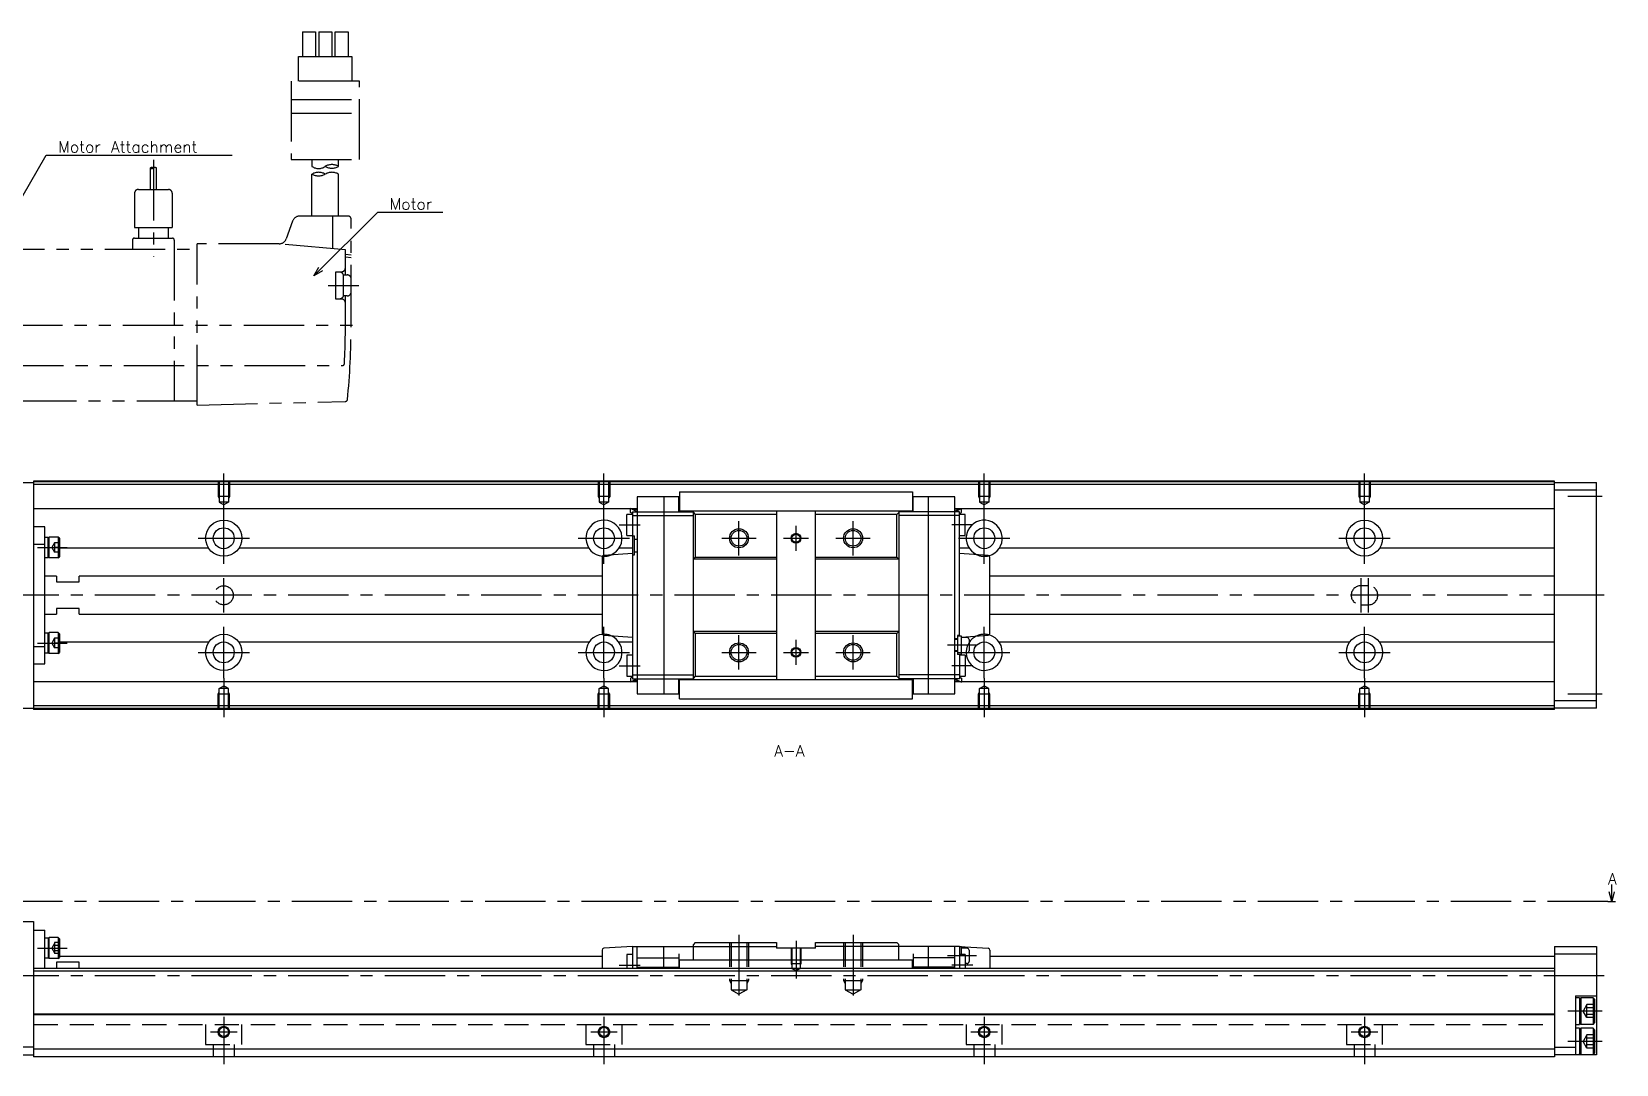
# Model space of a CAD drawing. Extents: x -2 to 651, y -8 to 279.
# Drawn here: x 234.3 to 651, y 8 to 279.5 of the extents above; entities that cross this region are included whole.
import ezdxf

# ---------------------------------------------------------------- set-up
doc = ezdxf.new("R2010")
doc.units = 0
doc.header["$LTSCALE"] = 0.5
for name, pattern in [('CENTER', [50.8, 31.75, -6.35, 6.35, -6.35]), ('DASHED', [19.05, 12.7, -6.35]), ('PHANTOM', [63.5, 31.75, -6.35, 6.35, -6.35, 6.35, -6.35])]:
    doc.linetypes.add(name, pattern=pattern)
for name, color, linetype in [('MSM_CENTER', 1, 'CENTER'), ('MSM_CONTINUOUS', 7, 'CONTINUOUS'), ('MSM_DASHED', 4, 'DASHED'), ('MSM_IMAGINARY', 6, 'PHANTOM'), ('MSM_NARROW', 5, 'CONTINUOUS'), ('MSM_PART_NUMBER', 7, 'CONTINUOUS')]:
    doc.layers.add(name, color=color, linetype=linetype)
doc.styles.get("Standard").update_dxf_attribs({"font": 'txt.shx', "height": 3, "bigfont": 'bigfont.shx'})

msp = doc.modelspace()

# ---------------------------------------------------------------- linework, layer by layer
at = {"layer": 'MSM_CENTER'}
for p, q in [((284.76, 153.09), (284.76, 163.3)), ((384.76, 153.09), (384.76, 163.3)), ((484.76, 153.09), (484.76, 163.3)), ((584.76, 153.09), (584.76, 163.3)), ((647.26, 157.3), (638.26, 157.3)), ((284.76, 139.55), (284.76, 153.05)), ((384.76, 139.55), (384.76, 153.05)), ((420.26, 141.8), (420.26, 150.8)), ((450.26, 141.8), (450.26, 150.8)), ((484.76, 139.55), (484.76, 153.05)), ((584.76, 139.55), (584.76, 153.05)), ((278.01, 146.3), (291.51, 146.3)), ((378.01, 146.3), (391.51, 146.3)), ((388.76, 149.8), (394.26, 149.8)), ((415.76, 146.3), (424.76, 146.3)), ((431.96, 146.3), (438.56, 146.3)), ((435.26, 143), (435.26, 149.6)), ((445.76, 146.3), (454.76, 146.3)), ((481.76, 149.8), (476.26, 149.8)), ((478.01, 146.3), (491.51, 146.3)), ((578.01, 146.3), (591.51, 146.3)), ((235.76, 143.86), (243.56, 143.86)), ((284.76, 126.8), (284.76, 135.8)), ((583.76, 135.8), (583.76, 126.8)), ((585.76, 135.8), (585.76, 126.8)), ((647.76, 131.3), (196.26, 131.3)), ((284.76, 109.55), (284.76, 123.05)), ((384.76, 109.55), (384.76, 123.05)), ((484.76, 109.55), (484.76, 123.05)), ((584.76, 109.55), (584.76, 123.05)), ((235.76, 118.74), (243.56, 118.74)), ((420.26, 111.8), (420.26, 120.8)), ((435.26, 113), (435.26, 119.6)), ((450.26, 111.8), (450.26, 120.8)), ((482.76, 118.2), (475.06, 118.2)), ((278.01, 116.3), (291.51, 116.3)), ((378.01, 116.3), (391.51, 116.3)), ((388.76, 112.8), (394.26, 112.8)), ((415.76, 116.3), (424.76, 116.3)), ((431.96, 116.3), (438.56, 116.3)), ((445.76, 116.3), (454.76, 116.3)), ((481.76, 112.8), (476.26, 112.8)), ((478.01, 116.3), (491.51, 116.3)), ((578.01, 116.3), (591.51, 116.3)), ((284.76, 109.51), (284.76, 99.3)), ((384.76, 109.51), (384.76, 99.3)), ((484.76, 109.51), (484.76, 99.3)), ((584.76, 109.51), (584.76, 99.3)), ((647.26, 105.3), (638.26, 105.3)), ((648.76, 50.8), (189.76, 50.8)), ((420.26, 42), (420.26, 24.41)), ((450.26, 42), (450.26, 24.41)), ((235.76, 38.55), (243.56, 38.55)), ((435.26, 40.5), (435.26, 30.54)), ((388.76, 34.1), (394.26, 34.1)), ((482.76, 36.5), (475.06, 36.5)), ((481.76, 34.1), (476.26, 34.1)), ((647.76, 31.3), (196.26, 31.3)), ((647.26, 22), (638.26, 22)), ((284.76, 20.5), (284.76, 8)), ((384.76, 20.5), (384.76, 8)), ((484.76, 20.5), (484.76, 8)), ((584.76, 20.5), (584.76, 8)), ((281.26, 16.5), (288.26, 16.5)), ((381.26, 16.5), (388.26, 16.5)), ((481.26, 16.5), (488.26, 16.5)), ((581.26, 16.5), (588.26, 16.5)), ((647.26, 14), (638.26, 14))]:
    msp.add_line(p, q, dxfattribs=at)
at = {"layer": 'MSM_CONTINUOUS'}
for p, q in [((219.76, 161), (234.76, 161)), ((634.76, 161.3), (234.76, 161.3)), ((234.76, 161.3), (234.76, 101.3)), ((634.76, 161.1), (234.76, 161.1)), ((634.76, 160.4), (234.76, 160.4)), ((404.66, 158.52), (465.86, 158.52)), ((404.66, 158.52), (404.66, 153.55)), ((465.86, 158.52), (465.86, 153.55)), ((634.76, 101.3), (634.76, 161.3)), ((634.76, 161), (645.76, 161)), ((634.76, 159), (645.76, 159)), ((645.76, 101.6), (645.76, 161)), ((393.46, 157.2), (393.46, 105.4)), ((404.46, 157.2), (393.46, 157.2)), ((400.46, 157.2), (400.46, 105.4)), ((404.46, 153.25), (404.46, 157.2)), ((466.06, 153.25), (466.06, 157.2)), ((477.06, 157.2), (466.06, 157.2)), ((470.06, 105.4), (470.06, 157.2)), ((477.06, 105.4), (477.06, 157.2)), ((391.76, 154.05), (234.76, 154.05)), ((390.76, 147.05), (390.76, 152.55)), ((392.26, 152.55), (390.76, 152.55)), ((393.46, 153.25), (391.76, 154.1)), ((391.76, 153.1), (391.76, 154.1)), ((392.26, 152.8), (391.76, 153.1)), ((393.46, 154.05), (391.86, 154.05)), ((393.46, 153.67), (391.96, 154.05)), ((392.26, 153.25), (392.26, 109.35)), ((392.26, 153.25), (408.26, 153.25)), ((392.26, 152.25), (408.26, 152.25)), ((404.46, 153.55), (466.06, 153.55)), ((408.26, 109.05), (408.26, 153.55)), ((408.26, 153.05), (408.76, 152.55)), ((430.16, 152.55), (408.76, 152.55)), ((408.76, 152.55), (408.76, 141.3)), ((430.16, 153.55), (430.16, 109.05)), ((440.36, 109.05), (440.36, 153.55)), ((461.76, 152.55), (440.36, 152.55)), ((461.76, 152.55), (462.26, 153.05)), ((461.76, 141.3), (461.76, 152.55)), ((462.26, 153.55), (462.26, 109.05)), ((478.26, 153.25), (462.26, 153.25)), ((478.26, 152.25), (462.26, 152.25)), ((477.06, 153.25), (478.76, 154.1)), ((634.76, 154.05), (477.06, 154.05)), ((478.66, 154.05), (477.06, 154.05)), ((477.06, 153.67), (478.56, 154.05)), ((478.26, 120.6), (478.26, 153.25)), ((478.26, 152.8), (478.76, 153.1)), ((479.76, 152.55), (478.26, 152.55)), ((478.76, 153.1), (478.76, 154.1)), ((479.76, 147.05), (479.76, 152.55)), ((237.76, 149.3), (234.76, 149.3)), ((237.76, 113.3), (237.76, 149.3)), ((238.56, 146.46), (237.76, 146.46)), ((238.56, 146.31), (238.86, 146.61)), ((238.56, 141.26), (238.56, 146.46)), ((238.86, 141.11), (238.86, 146.61)), ((241.26, 146.61), (238.86, 146.61)), ((241.26, 146.61), (241.26, 141.11)), ((241.56, 146.31), (241.26, 146.61)), ((241.56, 146.31), (241.56, 141.41)), ((390.76, 147.05), (392.26, 147.05)), ((392.26, 146.9), (392.76, 146.9)), ((392.76, 141.9), (392.76, 146.9)), ((392.76, 146.1), (393.46, 146.1)), ((478.26, 147.05), (479.76, 147.05)), ((234.76, 144.72), (237.76, 144.72)), ((280.81, 143.66), (241.56, 143.66)), ((380.81, 143.66), (288.71, 143.66)), ((392.26, 142.3), (384.73, 141.8)), ((392.26, 143.66), (388.71, 143.66)), ((392.26, 141.9), (392.76, 141.9)), ((392.76, 142.7), (393.46, 142.7)), ((480.81, 143.66), (478.26, 143.66)), ((485.79, 141.8), (478.26, 142.3)), ((580.81, 143.66), (488.71, 143.66)), ((634.76, 143.66), (588.71, 143.66)), ((237.76, 141.26), (238.56, 141.26)), ((238.56, 141.41), (238.86, 141.11)), ((241.26, 141.11), (238.86, 141.11)), ((241.26, 141.11), (241.56, 141.41)), ((384.26, 141.3), (384.26, 121.3)), ((408.76, 141.3), (408.26, 140.8)), ((430.16, 140.8), (408.26, 140.8)), ((408.76, 141.3), (430.16, 141.3)), ((440.36, 141.3), (461.76, 141.3)), ((462.26, 140.8), (440.36, 140.8)), ((462.26, 140.8), (461.76, 141.3)), ((486.26, 121.3), (486.26, 141.3)), ((240.76, 136.3), (237.76, 136.3)), ((240.76, 136.3), (240.76, 134.8)), ((240.76, 134.8), (246.76, 134.8)), ((384.26, 136.3), (246.76, 136.3)), ((246.76, 134.8), (246.76, 136.3)), ((634.76, 136.3), (486.26, 136.3)), ((237.76, 126.3), (240.76, 126.3)), ((246.76, 127.8), (240.76, 127.8)), ((240.76, 127.8), (240.76, 126.3)), ((246.76, 126.3), (246.76, 127.8)), ((246.76, 126.3), (384.26, 126.3)), ((486.26, 126.3), (634.76, 126.3)), ((238.56, 121.34), (237.76, 121.34)), ((238.56, 121.19), (238.86, 121.49)), ((238.56, 116.14), (238.56, 121.34)), ((238.86, 115.99), (238.86, 121.49)), ((241.26, 121.49), (238.86, 121.49)), ((241.26, 121.49), (241.26, 115.99)), ((241.56, 121.19), (241.26, 121.49)), ((241.56, 121.19), (241.56, 116.29)), ((430.16, 121.8), (408.26, 121.8)), ((408.26, 121.8), (408.76, 121.3)), ((430.16, 121.3), (408.76, 121.3)), ((408.76, 121.3), (408.76, 110.05)), ((462.26, 121.8), (440.36, 121.8)), ((461.76, 121.3), (440.36, 121.3)), ((461.76, 121.3), (462.26, 121.8)), ((461.76, 110.05), (461.76, 121.3)), ((234.76, 117.88), (237.76, 117.88)), ((280.81, 118.94), (241.56, 118.94)), ((380.81, 118.94), (288.71, 118.94)), ((384.73, 120.8), (392.26, 120.3)), ((392.26, 118.94), (388.71, 118.94)), ((477.76, 119.9), (477.06, 119.9)), ((477.76, 119.7), (477.06, 119.7)), ((477.76, 116.7), (477.06, 116.7)), ((478.26, 120.7), (477.76, 120.7)), ((477.76, 120.7), (477.76, 115.7)), ((478.76, 120.6), (477.76, 120.6)), ((478.76, 120.27), (485.8, 120.8)), ((478.76, 115.8), (478.76, 120.6)), ((480.26, 120.2), (478.76, 120.2)), ((480.76, 119.7), (480.76, 116.7)), ((580.81, 118.94), (488.71, 118.94)), ((634.76, 118.94), (588.71, 118.94)), ((234.76, 113.3), (237.76, 113.3)), ((237.76, 116.14), (238.56, 116.14)), ((238.56, 116.29), (238.86, 115.99)), ((241.26, 115.99), (238.86, 115.99)), ((241.26, 115.99), (241.56, 116.29)), ((390.76, 115.55), (390.76, 110.05)), ((392.26, 115.55), (390.76, 115.55)), ((477.76, 116.5), (477.06, 116.5)), ((477.76, 115.8), (478.76, 115.8)), ((478.26, 115.7), (477.76, 115.7)), ((478.26, 115.8), (478.26, 109.35)), ((479.76, 115.55), (478.26, 115.55)), ((480.26, 116.2), (478.76, 116.2)), ((479.76, 115.55), (479.76, 110.05)), ((391.76, 108.55), (234.76, 108.55)), ((390.76, 110.05), (392.26, 110.05)), ((392.26, 109.8), (391.76, 109.5)), ((391.76, 109.5), (391.76, 108.5)), ((393.46, 109.35), (391.76, 108.5)), ((393.46, 108.55), (391.86, 108.55)), ((393.46, 108.92), (391.96, 108.55)), ((392.26, 110.35), (408.26, 110.35)), ((392.26, 109.35), (408.26, 109.35)), ((404.46, 105.4), (404.46, 109.35)), ((466.06, 109.05), (404.46, 109.05)), ((404.66, 104.08), (404.66, 109.05)), ((408.76, 110.05), (408.26, 109.55)), ((408.76, 110.05), (430.16, 110.05)), ((440.36, 110.05), (461.76, 110.05)), ((462.26, 109.55), (461.76, 110.05)), ((478.26, 110.35), (462.26, 110.35)), ((478.26, 109.35), (462.26, 109.35)), ((465.86, 104.08), (465.86, 109.05)), ((466.06, 109.35), (466.06, 105.4)), ((477.06, 109.35), (478.76, 108.5)), ((477.06, 108.92), (478.56, 108.55)), ((634.76, 108.55), (477.06, 108.55)), ((478.66, 108.55), (477.06, 108.55)), ((478.26, 110.05), (479.76, 110.05)), ((478.26, 109.8), (478.76, 109.5)), ((478.76, 109.5), (478.76, 108.5)), ((393.46, 105.4), (404.46, 105.4)), ((404.66, 106.55), (404.46, 106.55)), ((466.06, 106.55), (465.86, 106.55)), ((466.06, 105.4), (477.06, 105.4)), ((219.76, 101.6), (234.76, 101.6)), ((634.76, 102.2), (234.76, 102.2)), ((634.76, 101.5), (234.76, 101.5)), ((634.76, 101.3), (234.76, 101.3)), ((404.66, 104.08), (465.86, 104.08)), ((645.76, 103.6), (634.76, 103.6)), ((645.76, 101.6), (634.76, 101.6)), ((649.76, 50.8), (649.76, 55.26)), ((648.76, 50.8), (650.76, 50.8)), ((649.76, 50.8), (649.09, 53.3)), ((650.43, 53.3), (649.76, 50.8)), ((222.76, 45.5), (234.76, 45.5)), ((234.76, 45.5), (234.76, 10)), ((234.76, 43.3), (237.76, 43.3)), ((237.76, 33.2), (237.76, 43.3)), ((238.56, 41.15), (237.76, 41.15)), ((238.56, 41), (238.86, 41.3)), ((238.56, 41.15), (238.56, 35.95)), ((238.86, 35.8), (238.86, 41.3)), ((241.26, 41.3), (238.86, 41.3)), ((241.26, 41.3), (241.26, 35.8)), ((241.56, 41), (241.26, 41.3)), ((241.56, 41), (241.56, 36.1)), ((384.26, 38.03), (384.26, 33.2)), ((392.26, 39), (384.73, 38.53)), ((392.26, 39), (430.16, 39)), ((392.26, 39), (392.26, 33.2)), ((393.46, 33.2), (393.46, 39)), ((400.46, 33.2), (400.46, 39)), ((408.76, 40), (408.26, 39.5)), ((408.26, 35.4), (408.26, 39.5)), ((408.76, 40), (430.16, 40)), ((430.16, 40), (430.16, 38.5)), ((440.36, 38.5), (430.16, 38.5)), ((440.36, 40), (461.76, 40)), ((440.36, 38.5), (440.36, 40)), ((478.26, 39), (440.36, 39)), ((462.26, 39.5), (461.76, 40)), ((462.26, 35.4), (462.26, 39.5)), ((470.06, 33.2), (470.06, 39)), ((477.06, 33.2), (477.06, 39)), ((478.26, 39), (485.79, 38.53)), ((478.26, 39), (478.26, 33.2)), ((478.76, 38.9), (478.26, 38.9)), ((478.76, 36.85), (478.76, 38.9)), ((480.26, 38.5), (478.76, 38.5)), ((480.76, 38), (480.76, 35)), ((486.26, 38.03), (486.26, 33.2)), ((634.76, 39), (634.76, 10)), ((634.76, 39), (645.76, 39)), ((645.76, 39), (645.76, 10.5)), ((237.76, 35.95), (238.56, 35.95)), ((238.56, 36.1), (238.86, 35.8)), ((241.26, 35.8), (238.86, 35.8)), ((246.76, 34.87), (240.76, 34.87)), ((240.76, 34.87), (240.76, 33.2)), ((241.26, 35.8), (241.56, 36.1)), ((384.26, 36.3), (241.56, 36.3)), ((246.76, 33.2), (246.76, 34.87)), ((390.76, 36.85), (390.76, 33.2)), ((392.26, 36.85), (390.76, 36.85)), ((393.46, 36), (404.46, 36)), ((393.46, 33.5), (404.46, 33.5)), ((404.46, 37), (404.46, 33.2)), ((404.66, 35.1), (404.46, 35.1)), ((404.66, 34.3), (404.46, 34.3)), ((465.86, 35.4), (404.66, 35.4)), ((404.66, 33.2), (404.66, 35.4)), ((465.86, 33.2), (465.86, 35.4)), ((466.06, 35.1), (465.86, 35.1)), ((466.06, 34.3), (465.86, 34.3)), ((466.06, 37), (466.06, 33.2)), ((477.06, 36), (466.06, 36)), ((477.06, 33.5), (466.06, 33.5)), ((479.76, 36.85), (478.26, 36.85)), ((479.76, 36.85), (479.76, 33.2)), ((480.26, 34.5), (479.76, 34.5)), ((634.76, 36.3), (486.26, 36.3)), ((634.76, 37), (645.76, 37)), ((634.76, 33.2), (234.76, 33.2)), ((634.76, 32.5), (234.76, 32.5)), ((640.26, 26), (645.76, 26)), ((640.26, 26), (640.26, 10.5)), ((641.26, 25.5), (640.26, 25.5)), ((641.26, 25.5), (641.26, 18.5)), ((641.26, 25.1), (641.66, 25.5)), ((644.86, 25.5), (641.66, 25.5)), ((641.66, 25.5), (641.66, 18.5)), ((644.86, 25.5), (644.86, 18.5)), ((645.26, 25.1), (644.86, 25.5)), ((645.26, 25.1), (645.26, 18.9)), ((634.76, 21.2), (234.76, 21.2)), ((634.76, 21), (234.76, 21)), ((640.26, 18.5), (641.26, 18.5)), ((641.26, 17.5), (640.26, 17.5)), ((641.66, 18.5), (641.26, 18.9)), ((641.26, 17.5), (641.26, 10.5)), ((641.26, 17.1), (641.66, 17.5)), ((644.86, 18.5), (641.66, 18.5)), ((644.86, 17.5), (641.66, 17.5)), ((641.66, 17.5), (641.66, 10.5)), ((644.86, 18.5), (645.26, 18.9)), ((644.86, 17.5), (644.86, 10.5)), ((645.26, 17.1), (644.86, 17.5)), ((645.26, 17.1), (645.26, 10.9)), ((234.76, 12.5), (225.26, 12.5)), ((225.26, 10.5), (234.76, 10.5)), ((634.76, 12), (234.76, 12)), ((634.76, 10), (234.76, 10)), ((634.76, 12.5), (640.26, 12.5)), ((645.76, 10.5), (634.76, 10.5)), ((641.66, 10.5), (641.26, 10.9)), ((644.86, 10.5), (645.26, 10.9))]:
    msp.add_line(p, q, dxfattribs=at)
for centre, radius in [((284.76, 146.3), 4.75), ((584.76, 146.3), 4.75), ((284.76, 146.3), 2.75), ((384.76, 146.3), 2.75), ((420.26, 146.3), 2.07), ((435.26, 146.3), 1.06), ((450.26, 146.3), 2.07), ((484.76, 146.3), 2.75), ((584.76, 146.3), 2.75), ((284.76, 116.3), 4.75), ((584.76, 116.3), 4.75), ((284.76, 116.3), 2.75), ((384.76, 116.3), 2.75), ((420.26, 116.3), 2.07), ((435.26, 116.3), 1.06), ((450.26, 116.3), 2.07), ((484.76, 116.3), 2.75), ((584.76, 116.3), 2.75), ((284.76, 16.5), 1.23), ((384.76, 16.5), 1.23), ((484.76, 16.5), 1.23), ((584.76, 16.5), 1.23)]:
    msp.add_circle(centre, radius, dxfattribs=at)
for centre, radius, start, end in [((384.76, 146.3), 4.75, 292.8515, 264.915), ((484.76, 146.3), 4.75, 285.4648, 244.8297), ((384.76, 141.3), 0.5, 93.8066, 180), ((485.76, 141.3), 0.5, 0, 86.1934), ((384.76, 116.3), 4.75, 95.085, 67.1486), ((384.76, 121.3), 0.5, 180, 266.1934), ((484.76, 116.3), 4.75, 181.2063, 74.5302), ((485.76, 121.3), 0.5, 274.3133, 0), ((480.26, 119.7), 0.5, 0, 90), ((480.26, 116.7), 0.5, 270, 0), ((484.76, 116.3), 4.75, 116.081, 147.3631), ((384.76, 38.03), 0.5, 93.5763, 180), ((480.26, 38), 0.5, 0, 90), ((485.76, 38.03), 0.5, 0, 86.4237), ((480.26, 35), 0.5, 270, 0)]:
    msp.add_arc(centre, radius, start, end, dxfattribs=at)
at = {"layer": 'MSM_DASHED'}
for p, q in [((283.26, 161.3), (283.26, 157.3)), ((283.53, 161.3), (283.53, 155.8)), ((285.99, 161.3), (285.99, 155.8)), ((286.26, 161.3), (286.26, 157.3)), ((383.26, 161.3), (383.26, 157.3)), ((383.53, 161.3), (383.53, 155.8)), ((385.99, 161.3), (385.99, 155.8)), ((386.26, 161.3), (386.26, 157.3)), ((483.26, 161.3), (483.26, 157.3)), ((483.53, 161.3), (483.53, 155.8)), ((485.99, 161.3), (485.99, 155.8)), ((486.26, 161.3), (486.26, 157.3)), ((583.26, 161.3), (583.26, 157.3)), ((583.53, 161.3), (583.53, 155.8)), ((585.99, 161.3), (585.99, 155.8)), ((586.26, 161.3), (586.26, 157.3)), ((286.26, 157.3), (283.26, 157.3)), ((283.26, 157.3), (283.53, 156.83)), ((285.99, 155.8), (283.53, 155.8)), ((283.53, 155.8), (284.76, 155.09)), ((285.99, 155.8), (284.76, 155.09)), ((286.26, 157.3), (285.99, 156.83)), ((386.26, 157.3), (383.26, 157.3)), ((383.26, 157.3), (383.53, 156.83)), ((383.53, 155.8), (384.76, 155.09)), ((385.99, 155.8), (383.53, 155.8)), ((385.99, 155.8), (384.76, 155.09)), ((386.26, 157.3), (385.99, 156.83)), ((483.26, 157.3), (483.53, 156.83)), ((486.26, 157.3), (483.26, 157.3)), ((485.99, 155.8), (483.53, 155.8)), ((483.53, 155.8), (484.76, 155.09)), ((485.99, 155.8), (484.76, 155.09)), ((486.26, 157.3), (485.99, 156.83)), ((586.26, 157.3), (583.26, 157.3)), ((583.26, 157.3), (583.53, 156.83)), ((583.53, 155.8), (584.76, 155.09)), ((585.99, 155.8), (583.53, 155.8)), ((585.99, 155.8), (584.76, 155.09)), ((586.26, 157.3), (585.99, 156.83)), ((240.26, 145.11), (239.54, 143.86)), ((239.54, 143.86), (240.26, 142.61)), ((240.26, 145.11), (240.26, 142.61)), ((241.56, 145.11), (240.26, 145.11)), ((241.56, 143.86), (240.26, 143.86)), ((241.56, 142.61), (240.26, 142.61)), ((585.76, 133.8), (583.76, 133.8)), ((583.76, 128.8), (585.76, 128.8)), ((240.26, 119.99), (239.54, 118.74)), ((239.54, 118.74), (240.26, 117.49)), ((241.56, 119.99), (240.26, 119.99)), ((240.26, 119.99), (240.26, 117.49)), ((241.56, 118.74), (240.26, 118.74)), ((241.56, 117.49), (240.26, 117.49)), ((283.26, 105.3), (283.53, 105.77)), ((283.26, 101.3), (283.26, 105.3)), ((286.26, 105.3), (283.26, 105.3)), ((283.53, 106.8), (284.76, 107.51)), ((283.53, 101.3), (283.53, 106.8)), ((285.99, 106.8), (283.53, 106.8)), ((285.99, 106.8), (284.76, 107.51)), ((285.99, 101.3), (285.99, 106.8)), ((286.26, 105.3), (285.99, 105.77)), ((286.26, 101.3), (286.26, 105.3)), ((383.26, 105.3), (383.53, 105.77)), ((383.26, 101.3), (383.26, 105.3)), ((386.26, 105.3), (383.26, 105.3)), ((383.53, 106.8), (384.76, 107.51)), ((383.53, 101.3), (383.53, 106.8)), ((385.99, 106.8), (383.53, 106.8)), ((385.99, 106.8), (384.76, 107.51)), ((385.99, 101.3), (385.99, 106.8)), ((386.26, 105.3), (385.99, 105.77)), ((386.26, 101.3), (386.26, 105.3)), ((483.26, 105.3), (483.53, 105.77)), ((483.26, 101.3), (483.26, 105.3)), ((486.26, 105.3), (483.26, 105.3)), ((483.53, 106.8), (484.76, 107.51)), ((483.53, 101.3), (483.53, 106.8)), ((485.99, 106.8), (483.53, 106.8)), ((485.99, 106.8), (484.76, 107.51)), ((485.99, 101.3), (485.99, 106.8)), ((486.26, 105.3), (485.99, 105.77)), ((486.26, 101.3), (486.26, 105.3)), ((583.26, 105.3), (583.53, 105.77)), ((583.26, 101.3), (583.26, 105.3)), ((586.26, 105.3), (583.26, 105.3)), ((583.53, 106.8), (584.76, 107.51)), ((583.53, 101.3), (583.53, 106.8)), ((585.99, 106.8), (583.53, 106.8)), ((585.99, 106.8), (584.76, 107.51)), ((585.99, 101.3), (585.99, 106.8)), ((586.26, 105.3), (585.99, 105.77)), ((586.26, 101.3), (586.26, 105.3)), ((240.26, 39.8), (239.54, 38.55)), ((239.54, 38.55), (240.26, 37.3)), ((240.26, 39.99), (240.26, 37.11)), ((241.56, 39.99), (240.26, 39.99)), ((241.56, 39.27), (240.26, 39.27)), ((241.56, 37.83), (240.26, 37.83)), ((417.76, 40), (417.76, 30)), ((418.19, 40), (418.19, 27.6)), ((422.33, 40), (422.33, 27.6)), ((422.76, 40), (422.76, 30)), ((433.96, 38.5), (433.96, 34.5)), ((434.2, 38.5), (434.2, 33.15)), ((436.32, 38.5), (436.32, 33.15)), ((436.56, 38.5), (436.56, 34.5)), ((447.76, 40), (447.76, 30)), ((448.19, 40), (448.19, 27.6)), ((452.33, 40), (452.33, 27.6)), ((452.76, 40), (452.76, 30)), ((241.56, 37.11), (240.26, 37.11)), ((433.96, 34.5), (436.56, 34.5)), ((433.96, 34.5), (434.2, 34.08)), ((436.56, 34.5), (436.32, 34.08)), ((417.76, 30), (422.76, 30)), ((417.76, 30), (418.19, 29.25)), ((422.76, 30), (422.33, 29.25)), ((434.2, 33.15), (436.32, 33.15)), ((434.2, 33.15), (435.26, 32.54)), ((436.32, 33.15), (435.26, 32.54)), ((447.76, 30), (448.19, 29.25)), ((447.76, 30), (452.76, 30)), ((452.76, 30), (452.33, 29.25)), ((418.19, 27.6), (422.33, 27.6)), ((418.19, 27.6), (420.26, 26.41)), ((422.33, 27.6), (420.26, 26.41)), ((448.19, 27.6), (450.26, 26.41)), ((448.19, 27.6), (452.33, 27.6)), ((452.33, 27.6), (450.26, 26.41)), ((643.26, 23.73), (642.26, 22)), ((643.26, 20.27), (642.26, 22)), ((645.26, 23.73), (643.26, 23.73)), ((643.26, 20.27), (643.26, 23.73)), ((645.26, 22.87), (643.26, 22.87)), ((645.26, 21.13), (643.26, 21.13)), ((234.76, 18.5), (634.76, 18.5)), ((280.01, 18.5), (280.01, 13.2)), ((289.51, 13.2), (289.51, 18.5)), ((380.01, 18.5), (380.01, 13.2)), ((389.51, 13.2), (389.51, 18.5)), ((480.01, 18.5), (480.01, 13.2)), ((489.51, 13.2), (489.51, 18.5)), ((580.01, 18.5), (580.01, 13.2)), ((589.51, 13.2), (589.51, 18.5)), ((645.26, 20.27), (643.26, 20.27)), ((280.01, 13.2), (289.51, 13.2)), ((282.01, 13.2), (282.01, 10)), ((287.51, 13.2), (287.51, 10)), ((380.01, 13.2), (389.51, 13.2)), ((382.01, 13.2), (382.01, 10)), ((387.51, 13.2), (387.51, 10)), ((480.01, 13.2), (489.51, 13.2)), ((482.01, 13.2), (482.01, 10)), ((487.51, 13.2), (487.51, 10)), ((580.01, 13.2), (589.51, 13.2)), ((582.01, 13.2), (582.01, 10)), ((587.51, 13.2), (587.51, 10)), ((643.26, 15.73), (642.26, 14)), ((643.26, 12.27), (642.26, 14)), ((645.26, 15.73), (643.26, 15.73)), ((643.26, 12.27), (643.26, 15.73)), ((645.26, 14.87), (643.26, 14.87)), ((645.26, 13.13), (643.26, 13.13)), ((645.26, 12.27), (643.26, 12.27))]:
    msp.add_line(p, q, dxfattribs=at)
msp.add_circle((284.76, 131.3), 2.5, dxfattribs=at)
for centre, radius, start, end in [((384.76, 146.3), 4.75, 264.915, 292.8515), ((484.76, 146.3), 4.75, 244.8297, 285.4648), ((583.76, 131.3), 2.5, 90, 270), ((585.76, 131.3), 2.5, 270, 90), ((384.76, 116.3), 4.75, 67.1486, 95.085), ((484.76, 116.3), 4.75, 74.5302, 116.081), ((484.76, 116.3), 4.75, 147.3631, 181.2063)]:
    msp.add_arc(centre, radius, start, end, dxfattribs=at)
at = {"layer": 'MSM_IMAGINARY'}
for p, q in [((305.46, 279.48), (308.86, 279.48)), ((305.46, 279.48), (305.46, 272.98)), ((308.86, 279.48), (308.86, 272.98)), ((309.76, 279.48), (313.16, 279.48)), ((309.76, 279.48), (309.76, 272.98)), ((313.16, 279.48), (313.16, 272.98)), ((314.06, 279.48), (317.46, 279.48)), ((314.06, 272.98), (314.06, 279.48)), ((317.46, 279.48), (317.46, 272.98)), ((304.46, 272.98), (318.46, 272.98)), ((304.46, 266.48), (304.46, 272.98)), ((318.46, 272.98), (318.46, 266.48)), ((320.46, 266.48), (302.46, 266.48)), ((302.46, 266.48), (302.46, 245.86)), ((320.46, 245.86), (320.46, 266.48)), ((302.46, 261.63), (320.46, 261.63)), ((302.46, 258.03), (320.46, 258.03)), ((302.46, 245.86), (320.46, 245.86)), ((307.96, 245.86), (307.96, 244.07)), ((314.96, 244.07), (314.96, 245.86)), ((265.41, 243.64), (265.41, 238)), ((266.26, 245.75), (266.26, 220.3)), ((267.11, 238), (267.11, 243.64)), ((307.96, 231), (307.96, 242.04)), ((314.96, 231), (314.96, 242.04)), ((262.31, 238), (270.21, 238)), ((261.31, 237), (261.31, 228)), ((271.21, 237), (271.21, 228)), ((302.88, 229.68), (301.18, 225.02)), ((317.46, 231), (304.76, 231)), ((313.46, 222.46), (313.46, 231)), ((318.26, 202.3), (318.26, 230.2)), ((261.26, 225.2), (271.26, 225.2)), ((261.31, 228), (271.21, 228)), ((262.36, 228), (262.36, 225.2)), ((270.16, 228), (270.16, 225.2)), ((221.76, 222.3), (277.76, 222.3)), ((260.76, 224.7), (260.76, 222.3)), ((271.76, 224.7), (271.76, 182.3)), ((277.76, 181.3), (277.76, 223.7)), ((299.3, 223.7), (277.76, 223.7)), ((316.76, 222.17), (299.3, 223.7)), ((316.76, 215.53), (316.76, 222.17)), ((318.26, 220.76), (316.76, 220.89)), ((318.26, 220.06), (316.76, 220.19)), ((312.26, 212.78), (320.26, 212.78)), ((314.26, 216.38), (315.76, 216.38)), ((314.26, 209.18), (314.26, 216.38)), ((315.26, 216.28), (314.26, 216.28)), ((316.23, 215.53), (317.26, 215.53)), ((316.26, 210.28), (316.26, 215.28)), ((314.26, 209.28), (315.26, 209.28)), ((315.76, 209.18), (314.26, 209.18)), ((317.26, 210.03), (316.26, 210.03)), ((316.76, 202.3), (316.76, 210.03)), ((194.76, 202.3), (320.26, 202.3)), ((226.76, 191.73), (316, 191.73)), ((277.76, 182.3), (221.76, 182.3)), ((277.76, 181.3), (316.82, 182.29))]:
    msp.add_line(p, q, dxfattribs=at)
for centre, radius, start, end in [((265.84, 242.9), 0.85, 60.0009, 119.999), ((265.84, 244.37), 0.85, 240.001, 299.999), ((266.69, 242.9), 0.85, 59.9987, 119.999), ((309.71, 239.01), 3.5, 60.0014, 120.1319), ((309.71, 245.07), 3.5, 239.871, 300), ((309.71, 246.51), 3, 234.3132, 305.6839), ((313.21, 241.04), 3.5, 60.0014, 120.0014), ((313.21, 247.1), 3.5, 240.0015, 300.0015), ((313.21, 239.01), 3.5, 60.0637, 120), ((262.31, 237), 1, 90, 180), ((270.21, 237), 1, 360, 90), ((304.76, 229), 2, 90, 160), ((317.46, 230.2), 0.8, 360, 90), ((261.26, 224.7), 0.5, 90, 180), ((271.26, 224.7), 0.5, 360, 90), ((299.3, 225.7), 2, 270, 340), ((315.76, 217.38), 1, 270, 0), ((315.26, 215.28), 1, 360, 90), ((317.26, 214.53), 1, 360, 90), ((315.26, 210.28), 1, 270, 360), ((315.76, 208.18), 1, 1.7094, 90), ((317.26, 211.03), 1, 270, 360), ((118.26, 202.3), 198.5, 357.0836, 0), ((118.26, 202.3), 200, 354.3874, 0), ((316, 192.23), 0.5, 270, 357.0836), ((316.8, 182.79), 0.5, 271.4503, 354.3874)]:
    msp.add_arc(centre, radius, start, end, dxfattribs=at)
at = {"layer": 'MSM_NARROW'}
for centre, radius in [((420.26, 146.3), 2.5), ((435.26, 146.3), 1.3), ((450.26, 146.3), 2.5), ((420.26, 116.3), 2.5), ((435.26, 116.3), 1.3), ((450.26, 116.3), 2.5), ((284.76, 16.5), 1.5), ((384.76, 16.5), 1.5), ((484.76, 16.5), 1.5), ((584.76, 16.5), 1.5)]:
    msp.add_circle(centre, radius, dxfattribs=at)
at = {"layer": 'MSM_PART_NUMBER'}
for p, q in [((219.76, 215.3), (238.1, 247.06)), ((238.1, 247.06), (287.02, 247.06)), ((308.5, 215.3), (325.26, 232.06)), ((325.26, 232.06), (342.38, 232.06)), ((308.5, 215.3), (309.79, 217.54)), ((310.74, 216.59), (308.5, 215.3))]:
    msp.add_line(p, q, dxfattribs=at)

# ---------------------------------------------------------------- texts
for s, p in [('Motor Attachment', (241.22, 247.69)), ('Motor', (328.38, 232.69)), ('A-A', (429.52, 88.93)), ('A', (648.79, 55.28))]:
    msp.add_text(s, height=3, dxfattribs=at).set_placement(p)

doc.saveas('drawing.dxf')
